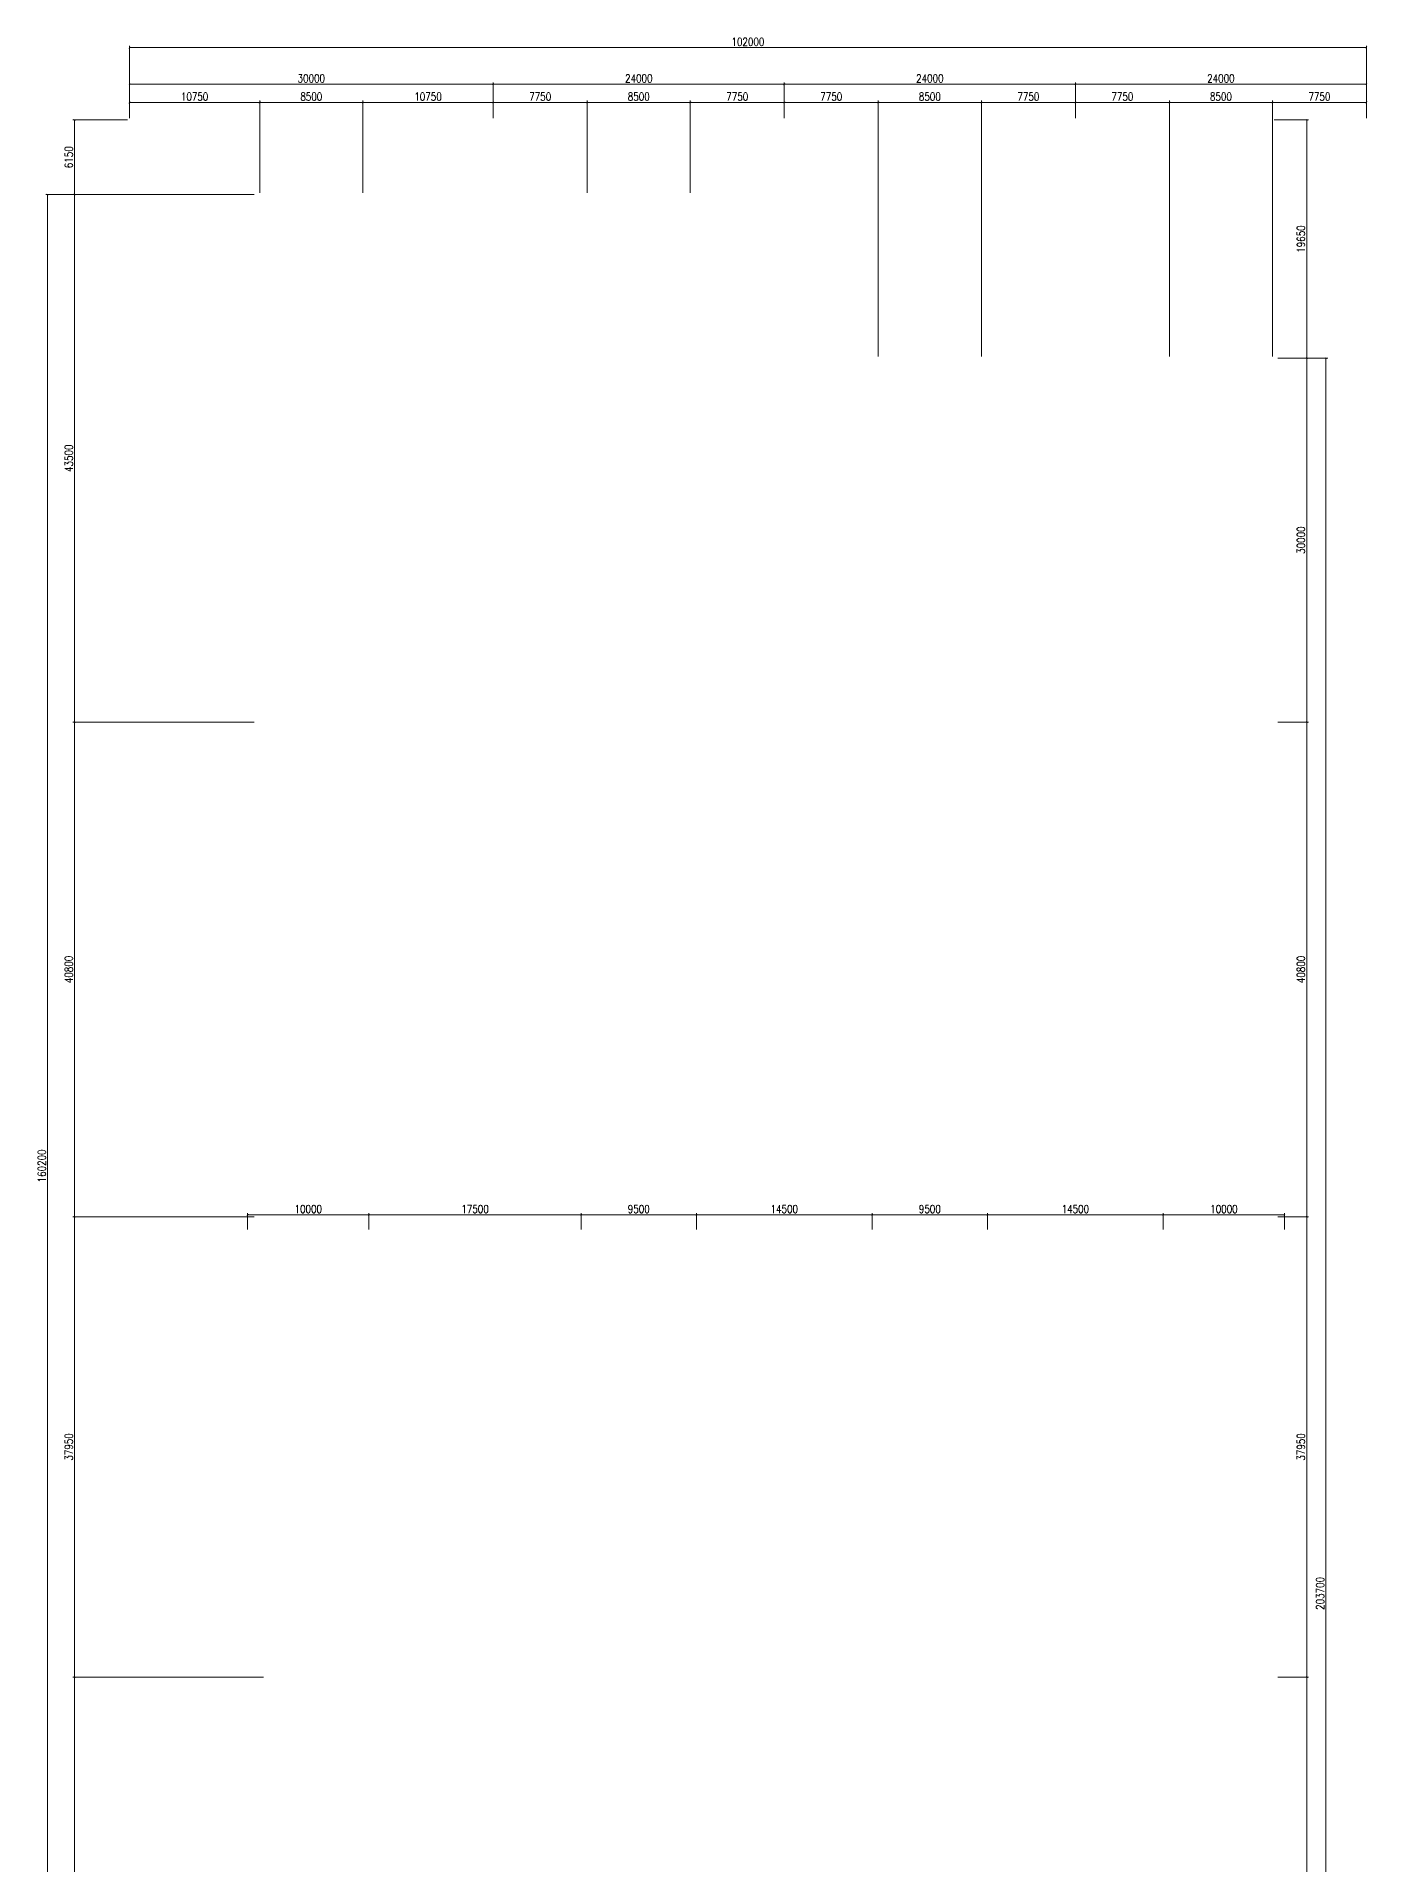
# Model space of a CAD drawing. Header units: inches. Extents: x -1640460 to 2672754, y -1012 to 1209503.
# Drawn here: x 211744 to 321482, y 215844 to 366567 of the extents above; entities that cross this region are included whole.
import ezdxf

# ---------------------------------------------------------------- set-up
doc = ezdxf.new("R2010")
doc.units = ezdxf.units.IN
doc.header["$MEASUREMENT"] = 0
doc.layers.add('DAM_KT', color=4, linetype='Continuous')
doc.styles.add('KICH_THUOC', font='vnsimli.shx', dxfattribs={"width": 0.8})
doc.dimstyles.new('DIM_300', dxfattribs={"dimscale": 300, "dimtxt": 2.2, "dimasz": 0.5, "dimexe": 0.5, "dimexo": 0.5, "dimgap": 0.5, "dimtad": 1, "dimdec": 0, "dimdsep": 46, "dimtxsty": 'KICH_THUOC', "dimblk": 'ARCHTICK', "dimcen": 5, "dimclrd": 1, "dimclre": 8, "dimclrt": 256, "dimaunit": 1, "dimadec": 3, "dimazin": 2, "dimtfac": 1, "dimtdec": 0, "dimtix": 1, "dimtmove": 2, "dimatfit": 3, "dimldrblk": 'DOT', "dimfxl": 1, "dimtolj": 1, "dimtzin": 0, "dimlwd": 15, "dimlwe": 9, "dimarcsym": 0})

# ---------------------------------------------------------------- blocks, each defined once
blk = doc.blocks.new('_ArchTick')
at = {"color": 0, "linetype": 'ByBlock', "const_width": 0.15}
blk.add_lwpolyline([(-0.5, -0.5), (0.5, 0.5)], dxfattribs=at)
blk = doc.blocks.new('*D190')
at = {"layer": 'DAM_KT', "color": 8, "lineweight": 9}
for p, q in [((229699, 310044), (214732, 310044)), ((229699, 269244), (214732, 269244))]:
    blk.add_line(p, q, dxfattribs=at)
at = {"layer": 'DAM_KT', "color": 1, "lineweight": 15}
blk.add_line((214882, 269244), (214882, 310044), dxfattribs=at)
at = {"layer": 'Defpoints', "color": 0}
for p in [(214882, 310044), (229849, 310044), (229849, 269244)]:
    blk.add_point(p, dxfattribs=at)
at = {"layer": 'DAM_KT', "color": 1, "lineweight": 15, "xscale": 150, "yscale": 150, "zscale": 150}
for p, rotation in [((214882, 310044), 90), ((214882, 269244), 270)]:
    blk.add_blockref('_ArchTick', p, dxfattribs=dict(at, rotation=rotation))
at = {"layer": 'DAM_KT', "insert": (214402, 289644), "char_height": 660, "attachment_point": 5, "rotation": 90, "style": 'KICH_THUOC'}
blk.add_mtext('\\A1;40800', dxfattribs=at)
blk = doc.blocks.new('_Dot')
at = {"color": 0, "linetype": 'ByBlock', "lineweight": -2}
blk.add_line((-0.5, 0), (-1, 0), dxfattribs=at)
at = {"color": 0, "linetype": 'ByBlock', "const_width": 0.5}
blk.add_lwpolyline([(-0.25, 0, 1), (0.25, 0, 1)], format="xyb", close=True, dxfattribs=at)
blk = doc.blocks.new('*D191')
at = {"layer": 'DAM_KT', "color": 8, "lineweight": 9}
for p, q in [((229699, 353544), (214732, 353544)), ((229699, 310044), (214732, 310044))]:
    blk.add_line(p, q, dxfattribs=at)
at = {"layer": 'DAM_KT', "color": 1, "lineweight": 15}
blk.add_line((214882, 310044), (214882, 353544), dxfattribs=at)
at = {"layer": 'Defpoints', "color": 0}
for p in [(214882, 353544), (229849, 353544), (229849, 310044)]:
    blk.add_point(p, dxfattribs=at)
at = {"layer": 'DAM_KT', "color": 1, "lineweight": 15, "xscale": 150, "yscale": 150, "zscale": 150}
for p, rotation in [((214882, 353544), 90), ((214882, 310044), 270)]:
    blk.add_blockref('_ArchTick', p, dxfattribs=dict(at, rotation=rotation))
at = {"layer": 'DAM_KT', "insert": (214402, 331794), "char_height": 660, "attachment_point": 5, "rotation": 90, "style": 'KICH_THUOC'}
blk.add_mtext('\\A1;43500', dxfattribs=at)
blk = doc.blocks.new('*D192')
at = {"layer": 'DAM_KT', "color": 8, "lineweight": 9}
for p, q in [((219249, 359694), (214732, 359694)), ((229699, 353544), (214732, 353544))]:
    blk.add_line(p, q, dxfattribs=at)
at = {"layer": 'DAM_KT', "color": 1, "lineweight": 15}
blk.add_line((214882, 353544), (214882, 359694), dxfattribs=at)
at = {"layer": 'Defpoints', "color": 0}
for p in [(214882, 359694), (219399, 359694), (229849, 353544)]:
    blk.add_point(p, dxfattribs=at)
at = {"layer": 'DAM_KT', "color": 1, "lineweight": 15, "xscale": 150, "yscale": 150, "zscale": 150}
for p, rotation in [((214882, 359694), 90), ((214882, 353544), 270)]:
    blk.add_blockref('_ArchTick', p, dxfattribs=dict(at, rotation=rotation))
at = {"layer": 'DAM_KT', "insert": (214402, 356619), "char_height": 660, "attachment_point": 5, "rotation": 90, "style": 'KICH_THUOC'}
blk.add_mtext('\\A1;6150', dxfattribs=at)
blk = doc.blocks.new('*D193')
at = {"layer": 'DAM_KT', "color": 8, "lineweight": 9}
for p, q in [((219399, 359844), (219399, 361287)), ((230149, 353694), (230149, 361287))]:
    blk.add_line(p, q, dxfattribs=at)
at = {"layer": 'DAM_KT', "color": 1, "lineweight": 15}
blk.add_line((219399, 361137), (230149, 361137), dxfattribs=at)
at = {"layer": 'Defpoints', "color": 0}
for p in [(230149, 361137), (219399, 359694), (230149, 353544)]:
    blk.add_point(p, dxfattribs=at)
at = {"layer": 'DAM_KT', "color": 1, "lineweight": 15, "xscale": 150, "yscale": 150, "zscale": 150, "rotation": 180}
blk.add_blockref('_ArchTick', (219399, 361137), dxfattribs=at)
at = {"layer": 'DAM_KT', "color": 1, "lineweight": 15, "xscale": 150, "yscale": 150, "zscale": 150}
blk.add_blockref('_ArchTick', (230149, 361137), dxfattribs=at)
at = {"layer": 'DAM_KT', "insert": (224774, 361617), "char_height": 660, "attachment_point": 5, "style": 'KICH_THUOC'}
blk.add_mtext('\\A1;10750', dxfattribs=at)
blk = doc.blocks.new('*D194')
at = {"layer": 'DAM_KT', "color": 8, "lineweight": 9}
for p, q in [((230149, 353694), (230149, 361287)), ((238649, 353694), (238649, 361287))]:
    blk.add_line(p, q, dxfattribs=at)
at = {"layer": 'DAM_KT', "color": 1, "lineweight": 15}
blk.add_line((230149, 361137), (238649, 361137), dxfattribs=at)
at = {"layer": 'Defpoints', "color": 0}
for p in [(238649, 361137), (230149, 353544), (238649, 353544)]:
    blk.add_point(p, dxfattribs=at)
at = {"layer": 'DAM_KT', "color": 1, "lineweight": 15, "xscale": 150, "yscale": 150, "zscale": 150, "rotation": 180}
blk.add_blockref('_ArchTick', (230149, 361137), dxfattribs=at)
at = {"layer": 'DAM_KT', "color": 1, "lineweight": 15, "xscale": 150, "yscale": 150, "zscale": 150}
blk.add_blockref('_ArchTick', (238649, 361137), dxfattribs=at)
at = {"layer": 'DAM_KT', "insert": (234399, 361617), "char_height": 660, "attachment_point": 5, "style": 'KICH_THUOC'}
blk.add_mtext('\\A1;8500', dxfattribs=at)
blk = doc.blocks.new('*D195')
at = {"layer": 'DAM_KT', "color": 8, "lineweight": 9}
for p, q in [((238649, 353694), (238649, 361287)), ((249399, 359844), (249399, 361287))]:
    blk.add_line(p, q, dxfattribs=at)
at = {"layer": 'DAM_KT', "color": 1, "lineweight": 15}
blk.add_line((238649, 361137), (249399, 361137), dxfattribs=at)
at = {"layer": 'Defpoints', "color": 0}
for p in [(249399, 361137), (249399, 359694), (238649, 353544)]:
    blk.add_point(p, dxfattribs=at)
at = {"layer": 'DAM_KT', "color": 1, "lineweight": 15, "xscale": 150, "yscale": 150, "zscale": 150, "rotation": 180}
blk.add_blockref('_ArchTick', (238649, 361137), dxfattribs=at)
at = {"layer": 'DAM_KT', "color": 1, "lineweight": 15, "xscale": 150, "yscale": 150, "zscale": 150}
blk.add_blockref('_ArchTick', (249399, 361137), dxfattribs=at)
at = {"layer": 'DAM_KT', "insert": (244024, 361617), "char_height": 660, "attachment_point": 5, "style": 'KICH_THUOC'}
blk.add_mtext('\\A1;10750', dxfattribs=at)
blk = doc.blocks.new('*D196')
at = {"layer": 'DAM_KT', "color": 8, "lineweight": 9}
for p, q in [((249399, 359844), (249399, 361287)), ((257149, 353694), (257149, 361287))]:
    blk.add_line(p, q, dxfattribs=at)
at = {"layer": 'DAM_KT', "color": 1, "lineweight": 15}
blk.add_line((249399, 361137), (257149, 361137), dxfattribs=at)
at = {"layer": 'Defpoints', "color": 0}
for p in [(257149, 361137), (249399, 359694), (257149, 353544)]:
    blk.add_point(p, dxfattribs=at)
at = {"layer": 'DAM_KT', "color": 1, "lineweight": 15, "xscale": 150, "yscale": 150, "zscale": 150, "rotation": 180}
blk.add_blockref('_ArchTick', (249399, 361137), dxfattribs=at)
at = {"layer": 'DAM_KT', "color": 1, "lineweight": 15, "xscale": 150, "yscale": 150, "zscale": 150}
blk.add_blockref('_ArchTick', (257149, 361137), dxfattribs=at)
at = {"layer": 'DAM_KT', "insert": (253274, 361617), "char_height": 660, "attachment_point": 5, "style": 'KICH_THUOC'}
blk.add_mtext('\\A1;7750', dxfattribs=at)
blk = doc.blocks.new('*D197')
at = {"layer": 'DAM_KT', "color": 8, "lineweight": 9}
for p, q in [((257149, 353694), (257149, 361287)), ((265649, 353694), (265649, 361287))]:
    blk.add_line(p, q, dxfattribs=at)
at = {"layer": 'DAM_KT', "color": 1, "lineweight": 15}
blk.add_line((257149, 361137), (265649, 361137), dxfattribs=at)
at = {"layer": 'Defpoints', "color": 0}
for p in [(265649, 361137), (257149, 353544), (265649, 353544)]:
    blk.add_point(p, dxfattribs=at)
at = {"layer": 'DAM_KT', "color": 1, "lineweight": 15, "xscale": 150, "yscale": 150, "zscale": 150, "rotation": 180}
blk.add_blockref('_ArchTick', (257149, 361137), dxfattribs=at)
at = {"layer": 'DAM_KT', "color": 1, "lineweight": 15, "xscale": 150, "yscale": 150, "zscale": 150}
blk.add_blockref('_ArchTick', (265649, 361137), dxfattribs=at)
at = {"layer": 'DAM_KT', "insert": (261399, 361617), "char_height": 660, "attachment_point": 5, "style": 'KICH_THUOC'}
blk.add_mtext('\\A1;8500', dxfattribs=at)
blk = doc.blocks.new('*D198')
at = {"layer": 'DAM_KT', "color": 8, "lineweight": 9}
for p, q in [((265649, 353694), (265649, 361287)), ((273399, 359844), (273399, 361287))]:
    blk.add_line(p, q, dxfattribs=at)
at = {"layer": 'DAM_KT', "color": 1, "lineweight": 15}
blk.add_line((265649, 361137), (273399, 361137), dxfattribs=at)
at = {"layer": 'Defpoints', "color": 0}
for p in [(273399, 361137), (273399, 359694), (265649, 353544)]:
    blk.add_point(p, dxfattribs=at)
at = {"layer": 'DAM_KT', "color": 1, "lineweight": 15, "xscale": 150, "yscale": 150, "zscale": 150, "rotation": 180}
blk.add_blockref('_ArchTick', (265649, 361137), dxfattribs=at)
at = {"layer": 'DAM_KT', "color": 1, "lineweight": 15, "xscale": 150, "yscale": 150, "zscale": 150}
blk.add_blockref('_ArchTick', (273399, 361137), dxfattribs=at)
at = {"layer": 'DAM_KT', "insert": (269524, 361617), "char_height": 660, "attachment_point": 5, "style": 'KICH_THUOC'}
blk.add_mtext('\\A1;7750', dxfattribs=at)
blk = doc.blocks.new('*D199')
at = {"layer": 'DAM_KT', "color": 8, "lineweight": 9}
for p, q in [((273399, 359844), (273399, 361287)), ((281149, 340194), (281149, 361287))]:
    blk.add_line(p, q, dxfattribs=at)
at = {"layer": 'DAM_KT', "color": 1, "lineweight": 15}
blk.add_line((273399, 361137), (281149, 361137), dxfattribs=at)
at = {"layer": 'Defpoints', "color": 0}
for p in [(281149, 361137), (273399, 359694), (281149, 340044)]:
    blk.add_point(p, dxfattribs=at)
at = {"layer": 'DAM_KT', "color": 1, "lineweight": 15, "xscale": 150, "yscale": 150, "zscale": 150, "rotation": 180}
blk.add_blockref('_ArchTick', (273399, 361137), dxfattribs=at)
at = {"layer": 'DAM_KT', "color": 1, "lineweight": 15, "xscale": 150, "yscale": 150, "zscale": 150}
blk.add_blockref('_ArchTick', (281149, 361137), dxfattribs=at)
at = {"layer": 'DAM_KT', "insert": (277274, 361617), "char_height": 660, "attachment_point": 5, "style": 'KICH_THUOC'}
blk.add_mtext('\\A1;7750', dxfattribs=at)
blk = doc.blocks.new('*D200')
at = {"layer": 'DAM_KT', "color": 8, "lineweight": 9}
for p, q in [((281149, 340194), (281149, 361287)), ((289649, 340194), (289649, 361287))]:
    blk.add_line(p, q, dxfattribs=at)
at = {"layer": 'DAM_KT', "color": 1, "lineweight": 15}
blk.add_line((281149, 361137), (289649, 361137), dxfattribs=at)
at = {"layer": 'Defpoints', "color": 0}
for p in [(289649, 361137), (281149, 340044), (289649, 340044)]:
    blk.add_point(p, dxfattribs=at)
at = {"layer": 'DAM_KT', "color": 1, "lineweight": 15, "xscale": 150, "yscale": 150, "zscale": 150, "rotation": 180}
blk.add_blockref('_ArchTick', (281149, 361137), dxfattribs=at)
at = {"layer": 'DAM_KT', "color": 1, "lineweight": 15, "xscale": 150, "yscale": 150, "zscale": 150}
blk.add_blockref('_ArchTick', (289649, 361137), dxfattribs=at)
at = {"layer": 'DAM_KT', "insert": (285399, 361617), "char_height": 660, "attachment_point": 5, "style": 'KICH_THUOC'}
blk.add_mtext('\\A1;8500', dxfattribs=at)
blk = doc.blocks.new('*D201')
at = {"layer": 'DAM_KT', "color": 8, "lineweight": 9}
for p, q in [((289649, 340194), (289649, 361287)), ((297399, 359844), (297399, 361287))]:
    blk.add_line(p, q, dxfattribs=at)
at = {"layer": 'DAM_KT', "color": 1, "lineweight": 15}
blk.add_line((289649, 361137), (297399, 361137), dxfattribs=at)
at = {"layer": 'Defpoints', "color": 0}
for p in [(297399, 361137), (297399, 359694), (289649, 340044)]:
    blk.add_point(p, dxfattribs=at)
at = {"layer": 'DAM_KT', "color": 1, "lineweight": 15, "xscale": 150, "yscale": 150, "zscale": 150, "rotation": 180}
blk.add_blockref('_ArchTick', (289649, 361137), dxfattribs=at)
at = {"layer": 'DAM_KT', "color": 1, "lineweight": 15, "xscale": 150, "yscale": 150, "zscale": 150}
blk.add_blockref('_ArchTick', (297399, 361137), dxfattribs=at)
at = {"layer": 'DAM_KT', "insert": (293524, 361617), "char_height": 660, "attachment_point": 5, "style": 'KICH_THUOC'}
blk.add_mtext('\\A1;7750', dxfattribs=at)
blk = doc.blocks.new('*D202')
at = {"layer": 'DAM_KT', "color": 8, "lineweight": 9}
for p, q in [((297399, 359844), (297399, 361287)), ((305149, 340194), (305149, 361287))]:
    blk.add_line(p, q, dxfattribs=at)
at = {"layer": 'DAM_KT', "color": 1, "lineweight": 15}
blk.add_line((297399, 361137), (305149, 361137), dxfattribs=at)
at = {"layer": 'Defpoints', "color": 0}
for p in [(305149, 361137), (297399, 359694), (305149, 340044)]:
    blk.add_point(p, dxfattribs=at)
at = {"layer": 'DAM_KT', "color": 1, "lineweight": 15, "xscale": 150, "yscale": 150, "zscale": 150, "rotation": 180}
blk.add_blockref('_ArchTick', (297399, 361137), dxfattribs=at)
at = {"layer": 'DAM_KT', "color": 1, "lineweight": 15, "xscale": 150, "yscale": 150, "zscale": 150}
blk.add_blockref('_ArchTick', (305149, 361137), dxfattribs=at)
at = {"layer": 'DAM_KT', "insert": (301274, 361617), "char_height": 660, "attachment_point": 5, "style": 'KICH_THUOC'}
blk.add_mtext('\\A1;7750', dxfattribs=at)
blk = doc.blocks.new('*D203')
at = {"layer": 'DAM_KT', "color": 8, "lineweight": 9}
for p, q in [((305149, 340194), (305149, 361287)), ((313649, 340194), (313649, 361287))]:
    blk.add_line(p, q, dxfattribs=at)
at = {"layer": 'DAM_KT', "color": 1, "lineweight": 15}
blk.add_line((305149, 361137), (313649, 361137), dxfattribs=at)
at = {"layer": 'Defpoints', "color": 0}
for p in [(313649, 361137), (305149, 340044), (313649, 340044)]:
    blk.add_point(p, dxfattribs=at)
at = {"layer": 'DAM_KT', "color": 1, "lineweight": 15, "xscale": 150, "yscale": 150, "zscale": 150, "rotation": 180}
blk.add_blockref('_ArchTick', (305149, 361137), dxfattribs=at)
at = {"layer": 'DAM_KT', "color": 1, "lineweight": 15, "xscale": 150, "yscale": 150, "zscale": 150}
blk.add_blockref('_ArchTick', (313649, 361137), dxfattribs=at)
at = {"layer": 'DAM_KT', "insert": (309399, 361617), "char_height": 660, "attachment_point": 5, "style": 'KICH_THUOC'}
blk.add_mtext('\\A1;8500', dxfattribs=at)
blk = doc.blocks.new('*D204')
at = {"layer": 'DAM_KT', "color": 8, "lineweight": 9}
for p, q in [((313649, 340194), (313649, 361287)), ((321399, 359844), (321399, 361287))]:
    blk.add_line(p, q, dxfattribs=at)
at = {"layer": 'DAM_KT', "color": 1, "lineweight": 15}
blk.add_line((313649, 361137), (321399, 361137), dxfattribs=at)
at = {"layer": 'Defpoints', "color": 0}
for p in [(321399, 361137), (321399, 359694), (313649, 340044)]:
    blk.add_point(p, dxfattribs=at)
at = {"layer": 'DAM_KT', "color": 1, "lineweight": 15, "xscale": 150, "yscale": 150, "zscale": 150, "rotation": 180}
blk.add_blockref('_ArchTick', (313649, 361137), dxfattribs=at)
at = {"layer": 'DAM_KT', "color": 1, "lineweight": 15, "xscale": 150, "yscale": 150, "zscale": 150}
blk.add_blockref('_ArchTick', (321399, 361137), dxfattribs=at)
at = {"layer": 'DAM_KT', "insert": (317524, 361617), "char_height": 660, "attachment_point": 5, "style": 'KICH_THUOC'}
blk.add_mtext('\\A1;7750', dxfattribs=at)
blk = doc.blocks.new('*D205')
at = {"layer": 'DAM_KT', "color": 8, "lineweight": 9}
for p, q in [((219399, 359844), (219399, 362788)), ((249399, 359844), (249399, 362788))]:
    blk.add_line(p, q, dxfattribs=at)
at = {"layer": 'DAM_KT', "color": 1, "lineweight": 15}
blk.add_line((219399, 362638), (249399, 362638), dxfattribs=at)
at = {"layer": 'Defpoints', "color": 0}
for p in [(249399, 362638), (219399, 359694), (249399, 359694)]:
    blk.add_point(p, dxfattribs=at)
at = {"layer": 'DAM_KT', "color": 1, "lineweight": 15, "xscale": 150, "yscale": 150, "zscale": 150, "rotation": 180}
blk.add_blockref('_ArchTick', (219399, 362638), dxfattribs=at)
at = {"layer": 'DAM_KT', "color": 1, "lineweight": 15, "xscale": 150, "yscale": 150, "zscale": 150}
blk.add_blockref('_ArchTick', (249399, 362638), dxfattribs=at)
at = {"layer": 'DAM_KT', "insert": (234399, 363118), "char_height": 660, "attachment_point": 5, "style": 'KICH_THUOC'}
blk.add_mtext('\\A1;30000', dxfattribs=at)
blk = doc.blocks.new('*D206')
at = {"layer": 'DAM_KT', "color": 8, "lineweight": 9}
for p, q in [((249399, 359844), (249399, 362788)), ((273399, 359844), (273399, 362788))]:
    blk.add_line(p, q, dxfattribs=at)
at = {"layer": 'DAM_KT', "color": 1, "lineweight": 15}
blk.add_line((249399, 362638), (273399, 362638), dxfattribs=at)
at = {"layer": 'Defpoints', "color": 0}
for p in [(273399, 362638), (249399, 359694), (273399, 359694)]:
    blk.add_point(p, dxfattribs=at)
at = {"layer": 'DAM_KT', "color": 1, "lineweight": 15, "xscale": 150, "yscale": 150, "zscale": 150, "rotation": 180}
blk.add_blockref('_ArchTick', (249399, 362638), dxfattribs=at)
at = {"layer": 'DAM_KT', "color": 1, "lineweight": 15, "xscale": 150, "yscale": 150, "zscale": 150}
blk.add_blockref('_ArchTick', (273399, 362638), dxfattribs=at)
at = {"layer": 'DAM_KT', "insert": (261399, 363118), "char_height": 660, "attachment_point": 5, "style": 'KICH_THUOC'}
blk.add_mtext('\\A1;24000', dxfattribs=at)
blk = doc.blocks.new('*D207')
at = {"layer": 'DAM_KT', "color": 8, "lineweight": 9}
for p, q in [((273399, 359844), (273399, 362788)), ((297399, 359844), (297399, 362788))]:
    blk.add_line(p, q, dxfattribs=at)
at = {"layer": 'DAM_KT', "color": 1, "lineweight": 15}
blk.add_line((273399, 362638), (297399, 362638), dxfattribs=at)
at = {"layer": 'Defpoints', "color": 0}
for p in [(297399, 362638), (273399, 359694), (297399, 359694)]:
    blk.add_point(p, dxfattribs=at)
at = {"layer": 'DAM_KT', "color": 1, "lineweight": 15, "xscale": 150, "yscale": 150, "zscale": 150, "rotation": 180}
blk.add_blockref('_ArchTick', (273399, 362638), dxfattribs=at)
at = {"layer": 'DAM_KT', "color": 1, "lineweight": 15, "xscale": 150, "yscale": 150, "zscale": 150}
blk.add_blockref('_ArchTick', (297399, 362638), dxfattribs=at)
at = {"layer": 'DAM_KT', "insert": (285399, 363118), "char_height": 660, "attachment_point": 5, "style": 'KICH_THUOC'}
blk.add_mtext('\\A1;24000', dxfattribs=at)
blk = doc.blocks.new('*D208')
at = {"layer": 'DAM_KT', "color": 8, "lineweight": 9}
for p, q in [((297399, 359844), (297399, 362788)), ((321399, 359844), (321399, 362788))]:
    blk.add_line(p, q, dxfattribs=at)
at = {"layer": 'DAM_KT', "color": 1, "lineweight": 15}
blk.add_line((297399, 362638), (321399, 362638), dxfattribs=at)
at = {"layer": 'Defpoints', "color": 0}
for p in [(321399, 362638), (297399, 359694), (321399, 359694)]:
    blk.add_point(p, dxfattribs=at)
at = {"layer": 'DAM_KT', "color": 1, "lineweight": 15, "xscale": 150, "yscale": 150, "zscale": 150, "rotation": 180}
blk.add_blockref('_ArchTick', (297399, 362638), dxfattribs=at)
at = {"layer": 'DAM_KT', "color": 1, "lineweight": 15, "xscale": 150, "yscale": 150, "zscale": 150}
blk.add_blockref('_ArchTick', (321399, 362638), dxfattribs=at)
at = {"layer": 'DAM_KT', "insert": (309399, 363118), "char_height": 660, "attachment_point": 5, "style": 'KICH_THUOC'}
blk.add_mtext('\\A1;24000', dxfattribs=at)
blk = doc.blocks.new('*D209')
at = {"layer": 'DAM_KT', "color": 8, "lineweight": 9}
for p, q in [((219399, 359844), (219399, 365804)), ((321399, 359844), (321399, 365804))]:
    blk.add_line(p, q, dxfattribs=at)
at = {"layer": 'DAM_KT', "color": 1, "lineweight": 15}
blk.add_line((321399, 365654), (219399, 365654), dxfattribs=at)
at = {"layer": 'Defpoints', "color": 0}
for p in [(219399, 365654), (219399, 359694), (321399, 359694)]:
    blk.add_point(p, dxfattribs=at)
at = {"layer": 'DAM_KT', "color": 1, "lineweight": 15, "xscale": 150, "yscale": 150, "zscale": 150, "rotation": 180}
blk.add_blockref('_ArchTick', (219399, 365654), dxfattribs=at)
at = {"layer": 'DAM_KT', "color": 1, "lineweight": 15, "xscale": 150, "yscale": 150, "zscale": 150}
blk.add_blockref('_ArchTick', (321399, 365654), dxfattribs=at)
at = {"layer": 'DAM_KT', "insert": (270399, 366134), "char_height": 660, "attachment_point": 5, "style": 'KICH_THUOC'}
blk.add_mtext('\\A1;102000', dxfattribs=at)
blk = doc.blocks.new('*D219')
at = {"layer": 'DAM_KT', "color": 8, "lineweight": 9}
for p, q in [((229149, 268194), (229149, 269559)), ((239149, 268194), (239149, 269559))]:
    blk.add_line(p, q, dxfattribs=at)
at = {"layer": 'DAM_KT', "color": 1, "lineweight": 15}
blk.add_line((229149, 269409), (239149, 269409), dxfattribs=at)
at = {"layer": 'Defpoints', "color": 0}
for p in [(239149, 269409), (229149, 268044), (239149, 268044)]:
    blk.add_point(p, dxfattribs=at)
at = {"layer": 'DAM_KT', "color": 1, "lineweight": 15, "xscale": 150, "yscale": 150, "zscale": 150, "rotation": 180}
blk.add_blockref('_ArchTick', (229149, 269409), dxfattribs=at)
at = {"layer": 'DAM_KT', "color": 1, "lineweight": 15, "xscale": 150, "yscale": 150, "zscale": 150}
blk.add_blockref('_ArchTick', (239149, 269409), dxfattribs=at)
at = {"layer": 'DAM_KT', "lineweight": 70, "insert": (234149, 269889), "char_height": 660, "attachment_point": 5, "style": 'KICH_THUOC'}
blk.add_mtext('\\A1;10000', dxfattribs=at)
blk = doc.blocks.new('*D220')
at = {"layer": 'DAM_KT', "color": 8, "lineweight": 9}
for p, q in [((239149, 268194), (239149, 269559)), ((256649, 268194), (256649, 269559))]:
    blk.add_line(p, q, dxfattribs=at)
at = {"layer": 'DAM_KT', "color": 1, "lineweight": 15}
blk.add_line((239149, 269409), (256649, 269409), dxfattribs=at)
at = {"layer": 'Defpoints', "color": 0}
for p in [(256649, 269409), (239149, 268044), (256649, 268044)]:
    blk.add_point(p, dxfattribs=at)
at = {"layer": 'DAM_KT', "color": 1, "lineweight": 15, "xscale": 150, "yscale": 150, "zscale": 150, "rotation": 180}
blk.add_blockref('_ArchTick', (239149, 269409), dxfattribs=at)
at = {"layer": 'DAM_KT', "color": 1, "lineweight": 15, "xscale": 150, "yscale": 150, "zscale": 150}
blk.add_blockref('_ArchTick', (256649, 269409), dxfattribs=at)
at = {"layer": 'DAM_KT', "lineweight": 70, "insert": (247899, 269889), "char_height": 660, "attachment_point": 5, "style": 'KICH_THUOC'}
blk.add_mtext('\\A1;17500', dxfattribs=at)
blk = doc.blocks.new('*D221')
at = {"layer": 'DAM_KT', "color": 8, "lineweight": 9}
for p, q in [((256649, 268194), (256649, 269559)), ((266149, 268194), (266149, 269559))]:
    blk.add_line(p, q, dxfattribs=at)
at = {"layer": 'DAM_KT', "color": 1, "lineweight": 15}
blk.add_line((256649, 269409), (266149, 269409), dxfattribs=at)
at = {"layer": 'Defpoints', "color": 0}
for p in [(266149, 269409), (256649, 268044), (266149, 268044)]:
    blk.add_point(p, dxfattribs=at)
at = {"layer": 'DAM_KT', "color": 1, "lineweight": 15, "xscale": 150, "yscale": 150, "zscale": 150, "rotation": 180}
blk.add_blockref('_ArchTick', (256649, 269409), dxfattribs=at)
at = {"layer": 'DAM_KT', "color": 1, "lineweight": 15, "xscale": 150, "yscale": 150, "zscale": 150}
blk.add_blockref('_ArchTick', (266149, 269409), dxfattribs=at)
at = {"layer": 'DAM_KT', "lineweight": 70, "insert": (261399, 269889), "char_height": 660, "attachment_point": 5, "style": 'KICH_THUOC'}
blk.add_mtext('\\A1;9500', dxfattribs=at)
blk = doc.blocks.new('*D222')
at = {"layer": 'DAM_KT', "color": 8, "lineweight": 9}
for p, q in [((266149, 268194), (266149, 269559)), ((280649, 268194), (280649, 269559))]:
    blk.add_line(p, q, dxfattribs=at)
at = {"layer": 'DAM_KT', "color": 1, "lineweight": 15}
blk.add_line((266149, 269409), (280649, 269409), dxfattribs=at)
at = {"layer": 'Defpoints', "color": 0}
for p in [(280649, 269409), (266149, 268044), (280649, 268044)]:
    blk.add_point(p, dxfattribs=at)
at = {"layer": 'DAM_KT', "color": 1, "lineweight": 15, "xscale": 150, "yscale": 150, "zscale": 150, "rotation": 180}
blk.add_blockref('_ArchTick', (266149, 269409), dxfattribs=at)
at = {"layer": 'DAM_KT', "color": 1, "lineweight": 15, "xscale": 150, "yscale": 150, "zscale": 150}
blk.add_blockref('_ArchTick', (280649, 269409), dxfattribs=at)
at = {"layer": 'DAM_KT', "lineweight": 70, "insert": (273399, 269889), "char_height": 660, "attachment_point": 5, "style": 'KICH_THUOC'}
blk.add_mtext('\\A1;14500', dxfattribs=at)
blk = doc.blocks.new('*D223')
at = {"layer": 'DAM_KT', "color": 8, "lineweight": 9}
for p, q in [((280649, 268194), (280649, 269559)), ((290149, 268194), (290149, 269559))]:
    blk.add_line(p, q, dxfattribs=at)
at = {"layer": 'DAM_KT', "color": 1, "lineweight": 15}
blk.add_line((280649, 269409), (290149, 269409), dxfattribs=at)
at = {"layer": 'Defpoints', "color": 0}
for p in [(290149, 269409), (280649, 268044), (290149, 268044)]:
    blk.add_point(p, dxfattribs=at)
at = {"layer": 'DAM_KT', "color": 1, "lineweight": 15, "xscale": 150, "yscale": 150, "zscale": 150, "rotation": 180}
blk.add_blockref('_ArchTick', (280649, 269409), dxfattribs=at)
at = {"layer": 'DAM_KT', "color": 1, "lineweight": 15, "xscale": 150, "yscale": 150, "zscale": 150}
blk.add_blockref('_ArchTick', (290149, 269409), dxfattribs=at)
at = {"layer": 'DAM_KT', "lineweight": 70, "insert": (285399, 269889), "char_height": 660, "attachment_point": 5, "style": 'KICH_THUOC'}
blk.add_mtext('\\A1;9500', dxfattribs=at)
blk = doc.blocks.new('*D224')
at = {"layer": 'DAM_KT', "color": 8, "lineweight": 9}
for p, q in [((290149, 268194), (290149, 269559)), ((304649, 268194), (304649, 269559))]:
    blk.add_line(p, q, dxfattribs=at)
at = {"layer": 'DAM_KT', "color": 1, "lineweight": 15}
blk.add_line((290149, 269409), (304649, 269409), dxfattribs=at)
at = {"layer": 'Defpoints', "color": 0}
for p in [(304649, 269409), (290149, 268044), (304649, 268044)]:
    blk.add_point(p, dxfattribs=at)
at = {"layer": 'DAM_KT', "color": 1, "lineweight": 15, "xscale": 150, "yscale": 150, "zscale": 150, "rotation": 180}
blk.add_blockref('_ArchTick', (290149, 269409), dxfattribs=at)
at = {"layer": 'DAM_KT', "color": 1, "lineweight": 15, "xscale": 150, "yscale": 150, "zscale": 150}
blk.add_blockref('_ArchTick', (304649, 269409), dxfattribs=at)
at = {"layer": 'DAM_KT', "lineweight": 70, "insert": (297399, 269889), "char_height": 660, "attachment_point": 5, "style": 'KICH_THUOC'}
blk.add_mtext('\\A1;14500', dxfattribs=at)
blk = doc.blocks.new('*D225')
at = {"layer": 'DAM_KT', "color": 8, "lineweight": 9}
for p, q in [((304649, 268194), (304649, 269559)), ((314649, 268194), (314649, 269559))]:
    blk.add_line(p, q, dxfattribs=at)
at = {"layer": 'DAM_KT', "color": 1, "lineweight": 15}
blk.add_line((304649, 269409), (314649, 269409), dxfattribs=at)
at = {"layer": 'Defpoints', "color": 0}
for p in [(314649, 269409), (304649, 268044), (314649, 268044)]:
    blk.add_point(p, dxfattribs=at)
at = {"layer": 'DAM_KT', "color": 1, "lineweight": 15, "xscale": 150, "yscale": 150, "zscale": 150, "rotation": 180}
blk.add_blockref('_ArchTick', (304649, 269409), dxfattribs=at)
at = {"layer": 'DAM_KT', "color": 1, "lineweight": 15, "xscale": 150, "yscale": 150, "zscale": 150}
blk.add_blockref('_ArchTick', (314649, 269409), dxfattribs=at)
at = {"layer": 'DAM_KT', "lineweight": 70, "insert": (309649, 269889), "char_height": 660, "attachment_point": 5, "style": 'KICH_THUOC'}
blk.add_mtext('\\A1;10000', dxfattribs=at)
blk = doc.blocks.new('*D250')
at = {"layer": 'DAM_KT', "color": 8, "lineweight": 9}
for p, q in [((229699, 353544), (212507, 353544)), ((216099, 193344), (212507, 193344))]:
    blk.add_line(p, q, dxfattribs=at)
at = {"layer": 'DAM_KT', "color": 1, "lineweight": 15}
blk.add_line((212657, 193344), (212657, 353544), dxfattribs=at)
at = {"layer": 'Defpoints', "color": 0}
for p in [(212657, 353544), (229849, 353544), (216249, 193344)]:
    blk.add_point(p, dxfattribs=at)
at = {"layer": 'DAM_KT', "color": 1, "lineweight": 15, "xscale": 150, "yscale": 150, "zscale": 150}
for p, rotation in [((212657, 353544), 90), ((212657, 193344), 270)]:
    blk.add_blockref('_ArchTick', p, dxfattribs=dict(at, rotation=rotation))
at = {"layer": 'DAM_KT', "lineweight": 70, "insert": (212177, 273444), "char_height": 660, "attachment_point": 5, "rotation": 90, "style": 'KICH_THUOC'}
blk.add_mtext('\\A1;160200', dxfattribs=at)
blk = doc.blocks.new('*D227')
at = {"layer": 'DAM_KT', "color": 8, "lineweight": 9}
for p, q in [((314099, 340044), (318204, 340044)), ((314099, 136344), (318204, 136344))]:
    blk.add_line(p, q, dxfattribs=at)
at = {"layer": 'DAM_KT', "color": 1, "lineweight": 15}
blk.add_line((318054, 136344), (318054, 340044), dxfattribs=at)
at = {"layer": 'Defpoints', "color": 0}
for p in [(313949, 340044), (318054, 340044), (313949, 136344)]:
    blk.add_point(p, dxfattribs=at)
at = {"layer": 'DAM_KT', "color": 1, "lineweight": 15, "xscale": 150, "yscale": 150, "zscale": 150}
for p, rotation in [((318054, 340044), 90), ((318054, 136344), 270)]:
    blk.add_blockref('_ArchTick', p, dxfattribs=dict(at, rotation=rotation))
at = {"layer": 'DAM_KT', "lineweight": 70, "insert": (317574, 238194), "char_height": 660, "attachment_point": 5, "rotation": 90, "style": 'KICH_THUOC'}
blk.add_mtext('\\A1;203700', dxfattribs=at)
blk = doc.blocks.new('*D229')
at = {"layer": 'DAM_KT', "color": 8, "lineweight": 9}
for p, q in [((314099, 269244), (316630, 269244)), ((314099, 231294), (316630, 231294))]:
    blk.add_line(p, q, dxfattribs=at)
at = {"layer": 'DAM_KT', "color": 1, "lineweight": 15}
blk.add_line((316480, 231294), (316480, 269244), dxfattribs=at)
at = {"layer": 'Defpoints', "color": 0}
for p in [(313949, 269244), (316480, 269244), (313949, 231294)]:
    blk.add_point(p, dxfattribs=at)
at = {"layer": 'DAM_KT', "color": 1, "lineweight": 15, "xscale": 150, "yscale": 150, "zscale": 150}
for p, rotation in [((316480, 269244), 90), ((316480, 231294), 270)]:
    blk.add_blockref('_ArchTick', p, dxfattribs=dict(at, rotation=rotation))
at = {"layer": 'DAM_KT', "lineweight": 70, "insert": (316000, 250269), "char_height": 660, "attachment_point": 5, "rotation": 90, "style": 'KICH_THUOC'}
blk.add_mtext('\\A1;37950', dxfattribs=at)
blk = doc.blocks.new('*D230')
at = {"layer": 'DAM_KT', "color": 8, "lineweight": 9}
for p, q in [((314099, 310044), (316630, 310044)), ((314099, 269244), (316630, 269244))]:
    blk.add_line(p, q, dxfattribs=at)
at = {"layer": 'DAM_KT', "color": 1, "lineweight": 15}
blk.add_line((316480, 269244), (316480, 310044), dxfattribs=at)
at = {"layer": 'Defpoints', "color": 0}
for p in [(313949, 310044), (316480, 310044), (313949, 269244)]:
    blk.add_point(p, dxfattribs=at)
at = {"layer": 'DAM_KT', "color": 1, "lineweight": 15, "xscale": 150, "yscale": 150, "zscale": 150}
for p, rotation in [((316480, 310044), 90), ((316480, 269244), 270)]:
    blk.add_blockref('_ArchTick', p, dxfattribs=dict(at, rotation=rotation))
at = {"layer": 'DAM_KT', "lineweight": 70, "insert": (316000, 289644), "char_height": 660, "attachment_point": 5, "rotation": 90, "style": 'KICH_THUOC'}
blk.add_mtext('\\A1;40800', dxfattribs=at)
blk = doc.blocks.new('*D231')
at = {"layer": 'DAM_KT', "color": 8, "lineweight": 9}
for p, q in [((314099, 340044), (316630, 340044)), ((314099, 310044), (316630, 310044))]:
    blk.add_line(p, q, dxfattribs=at)
at = {"layer": 'DAM_KT', "color": 1, "lineweight": 15}
blk.add_line((316480, 310044), (316480, 340044), dxfattribs=at)
at = {"layer": 'Defpoints', "color": 0}
for p in [(313949, 340044), (316480, 340044), (313949, 310044)]:
    blk.add_point(p, dxfattribs=at)
at = {"layer": 'DAM_KT', "color": 1, "lineweight": 15, "xscale": 150, "yscale": 150, "zscale": 150}
for p, rotation in [((316480, 340044), 90), ((316480, 310044), 270)]:
    blk.add_blockref('_ArchTick', p, dxfattribs=dict(at, rotation=rotation))
at = {"layer": 'DAM_KT', "lineweight": 70, "insert": (316000, 325044), "char_height": 660, "attachment_point": 5, "rotation": 90, "style": 'KICH_THUOC'}
blk.add_mtext('\\A1;30000', dxfattribs=at)
blk = doc.blocks.new('*D251')
at = {"layer": 'DAM_KT', "color": 8, "lineweight": 9}
for p, q in [((230449, 231294), (214732, 231294)), ((216099, 193344), (214732, 193344))]:
    blk.add_line(p, q, dxfattribs=at)
at = {"layer": 'DAM_KT', "color": 1, "lineweight": 15}
blk.add_line((214882, 193344), (214882, 231294), dxfattribs=at)
at = {"layer": 'Defpoints', "color": 0}
for p in [(214882, 231294), (230599, 231294), (216249, 193344)]:
    blk.add_point(p, dxfattribs=at)
at = {"layer": 'DAM_KT', "color": 1, "lineweight": 15, "xscale": 150, "yscale": 150, "zscale": 150}
for p, rotation in [((214882, 231294), 90), ((214882, 193344), 270)]:
    blk.add_blockref('_ArchTick', p, dxfattribs=dict(at, rotation=rotation))
at = {"layer": 'DAM_KT', "insert": (214402, 212319), "char_height": 660, "attachment_point": 5, "rotation": 90, "style": 'KICH_THUOC'}
blk.add_mtext('\\A1;37950', dxfattribs=at)
blk = doc.blocks.new('*D232')
at = {"layer": 'DAM_KT', "color": 8, "lineweight": 9}
for p, q in [((229699, 269244), (214732, 269244)), ((230449, 231294), (214732, 231294))]:
    blk.add_line(p, q, dxfattribs=at)
at = {"layer": 'DAM_KT', "color": 1, "lineweight": 15}
blk.add_line((214882, 231294), (214882, 269244), dxfattribs=at)
at = {"layer": 'Defpoints', "color": 0}
for p in [(214882, 269244), (229849, 269244), (230599, 231294)]:
    blk.add_point(p, dxfattribs=at)
at = {"layer": 'DAM_KT', "color": 1, "lineweight": 15, "xscale": 150, "yscale": 150, "zscale": 150}
for p, rotation in [((214882, 269244), 90), ((214882, 231294), 270)]:
    blk.add_blockref('_ArchTick', p, dxfattribs=dict(at, rotation=rotation))
at = {"layer": 'DAM_KT', "insert": (214402, 250269), "char_height": 660, "attachment_point": 5, "rotation": 90, "style": 'KICH_THUOC'}
blk.add_mtext('\\A1;37950', dxfattribs=at)
blk = doc.blocks.new('*D47')
at = {"layer": 'DAM_KT', "color": 8, "lineweight": 9}
for p, q in [((314099, 231294), (316630, 231294)), ((314099, 193344), (316630, 193344))]:
    blk.add_line(p, q, dxfattribs=at)
at = {"layer": 'DAM_KT', "color": 1, "lineweight": 15}
blk.add_line((316480, 231294), (316480, 193344), dxfattribs=at)
at = {"layer": 'Defpoints', "color": 0}
for p in [(313949, 231294), (313949, 193344), (316480, 193344)]:
    blk.add_point(p, dxfattribs=at)
at = {"layer": 'DAM_KT', "color": 1, "lineweight": 15, "xscale": 150, "yscale": 150, "zscale": 150}
for p, rotation in [((316480, 231294), 90), ((316480, 193344), 270)]:
    blk.add_blockref('_ArchTick', p, dxfattribs=dict(at, rotation=rotation))
at = {"layer": 'DAM_KT', "insert": (316000, 212319), "char_height": 660, "attachment_point": 5, "rotation": 90, "style": 'KICH_THUOC'}
blk.add_mtext('\\A1;37950', dxfattribs=at)
blk = doc.blocks.new('*D48')
at = {"layer": 'DAM_KT', "color": 8, "lineweight": 9}
for p, q in [((313799, 359694), (316630, 359694)), ((314099, 340044), (316630, 340044))]:
    blk.add_line(p, q, dxfattribs=at)
at = {"layer": 'DAM_KT', "color": 1, "lineweight": 15}
blk.add_line((316480, 340044), (316480, 359694), dxfattribs=at)
at = {"layer": 'Defpoints', "color": 0}
for p in [(313649, 359694), (316480, 359694), (313949, 340044)]:
    blk.add_point(p, dxfattribs=at)
at = {"layer": 'DAM_KT', "color": 1, "lineweight": 15, "xscale": 150, "yscale": 150, "zscale": 150}
for p, rotation in [((316480, 359694), 90), ((316480, 340044), 270)]:
    blk.add_blockref('_ArchTick', p, dxfattribs=dict(at, rotation=rotation))
at = {"layer": 'DAM_KT', "insert": (316000, 349869), "char_height": 660, "attachment_point": 5, "rotation": 90, "style": 'KICH_THUOC'}
blk.add_mtext('\\A1;19650', dxfattribs=at)

msp = doc.modelspace()

# ---------------------------------------------------------------- dimensions: what is measured, and where the dimension line sits
at = {"layer": 'DAM_KT'}
for base, p1, p2, picture, middle in [((219398.7, 365654.4), (321398.7, 359694.1), (219398.7, 359694.1), '*D209', (270398.7, 366134.4)), ((249398.7, 362638.4), (219398.7, 359694.1), (249398.7, 359694.1), '*D205', (234398.7, 363118.4)), ((273398.7, 362638.4), (249398.7, 359694.1), (273398.7, 359694.1), '*D206', (261398.7, 363118.4)), ((297398.7, 362638.4), (273398.7, 359694.1), (297398.7, 359694.1), '*D207', (285398.7, 363118.4)), ((321398.7, 362638.4), (297398.7, 359694.1), (321398.7, 359694.1), '*D208', (309398.7, 363118.4)), ((230148.7, 361137.2), (219398.7, 359694.1), (230148.7, 353544.1), '*D193', (224773.7, 361617.2)), ((238648.7, 361137.2), (230148.7, 353544.1), (238648.7, 353544.1), '*D194', (234398.7, 361617.2)), ((249398.7, 361137.2), (238648.7, 353544.1), (249398.7, 359694.1), '*D195', (244023.7, 361617.2)), ((257148.7, 361137.2), (249398.7, 359694.1), (257148.7, 353544.1), '*D196', (253273.7, 361617.2)), ((265648.7, 361137.2), (257148.7, 353544.1), (265648.7, 353544.1), '*D197', (261398.7, 361617.2)), ((273398.7, 361137.2), (265648.7, 353544.1), (273398.7, 359694.1), '*D198', (269523.7, 361617.2)), ((281148.7, 361137.2), (273398.7, 359694.1), (281148.7, 340044.1), '*D199', (277273.7, 361617.2)), ((289648.7, 361137.2), (281148.7, 340044.1), (289648.7, 340044.1), '*D200', (285398.7, 361617.2)), ((297398.7, 361137.2), (289648.7, 340044.1), (297398.7, 359694.1), '*D201', (293523.7, 361617.2)), ((305148.7, 361137.2), (297398.7, 359694.1), (305148.7, 340044.1), '*D202', (301273.7, 361617.2)), ((313648.7, 361137.2), (305148.7, 340044.1), (313648.7, 340044.1), '*D203', (309398.7, 361617.2)), ((321398.7, 361137.2), (313648.7, 340044.1), (321398.7, 359694.1), '*D204', (317523.7, 361617.2))]:
    dim = msp.add_linear_dim(base=base, p1=p1, p2=p2, dimstyle='DIM_300', dxfattribs=at)
    dim.commit()
    dim.dimension.update_dxf_attribs({"geometry": picture, "text_midpoint": middle})
for base, p1, p2, picture, middle in [((214881.7, 359694.1), (229848.7, 353544.1), (219398.7, 359694.1), '*D192', (214401.7, 356619.1)), ((316479.7, 359694.1), (313948.7, 340044.1), (313648.7, 359694.1), '*D48', (315999.7, 349869.1)), ((214881.7, 353544.1), (229848.7, 310044.1), (229848.7, 353544.1), '*D191', (214401.7, 331794.1)), ((214881.7, 310044.1), (229848.7, 269244.1), (229848.7, 310044.1), '*D190', (214401.7, 289644.1)), ((214881.7, 269244.1), (230598.7, 231294.1), (229848.7, 269244.1), '*D232', (214401.7, 250269.1)), ((214881.7, 231294.1), (216248.7, 193344.1), (230598.7, 231294.1), '*D251', (214401.7, 212319.1)), ((316479.7, 193344.1), (313948.7, 231294.1), (313948.7, 193344.1), '*D47', (315999.7, 212319.1))]:
    dim = msp.add_linear_dim(base=base, p1=p1, p2=p2, angle=90, dimstyle='DIM_300', dxfattribs=at)
    dim.commit()
    dim.dimension.update_dxf_attribs({"geometry": picture, "text_midpoint": middle})
at = {"layer": 'DAM_KT', "color": 5, "lineweight": 70}
for base, p1, p2, picture, middle in [((212656.7, 353544.1), (216248.7, 193344.1), (229848.7, 353544.1), '*D250', (212176.7, 273444.1)), ((318054.3, 340044.1), (313948.7, 136344.1), (313948.7, 340044.1), '*D227', (317574.3, 238194.1)), ((316479.7, 340044.1), (313948.7, 310044.1), (313948.7, 340044.1), '*D231', (315999.7, 325044.1)), ((316479.7, 310044.1), (313948.7, 269244.1), (313948.7, 310044.1), '*D230', (315999.7, 289644.1)), ((316479.7, 269244.1), (313948.7, 231294.1), (313948.7, 269244.1), '*D229', (315999.7, 250269.1))]:
    dim = msp.add_linear_dim(base=base, p1=p1, p2=p2, angle=90, dimstyle='DIM_300', dxfattribs=at)
    dim.commit()
    dim.dimension.update_dxf_attribs({"geometry": picture, "text_midpoint": middle})
for base, p1, p2, picture, middle in [((239148.7, 269408.7), (229148.7, 268044.1), (239148.7, 268044.1), '*D219', (234148.7, 269888.7)), ((256648.7, 269408.7), (239148.7, 268044.1), (256648.7, 268044.1), '*D220', (247898.7, 269888.7)), ((266148.7, 269408.7), (256648.7, 268044.1), (266148.7, 268044.1), '*D221', (261398.7, 269888.7)), ((280648.7, 269408.7), (266148.7, 268044.1), (280648.7, 268044.1), '*D222', (273398.7, 269888.7)), ((290148.7, 269408.7), (280648.7, 268044.1), (290148.7, 268044.1), '*D223', (285398.7, 269888.7)), ((304648.7, 269408.7), (290148.7, 268044.1), (304648.7, 268044.1), '*D224', (297398.7, 269888.7)), ((314648.7, 269408.7), (304648.7, 268044.1), (314648.7, 268044.1), '*D225', (309648.7, 269888.7))]:
    dim = msp.add_linear_dim(base=base, p1=p1, p2=p2, dimstyle='DIM_300', dxfattribs=at)
    dim.commit()
    dim.dimension.update_dxf_attribs({"geometry": picture, "text_midpoint": middle})

doc.saveas('drawing.dxf')
